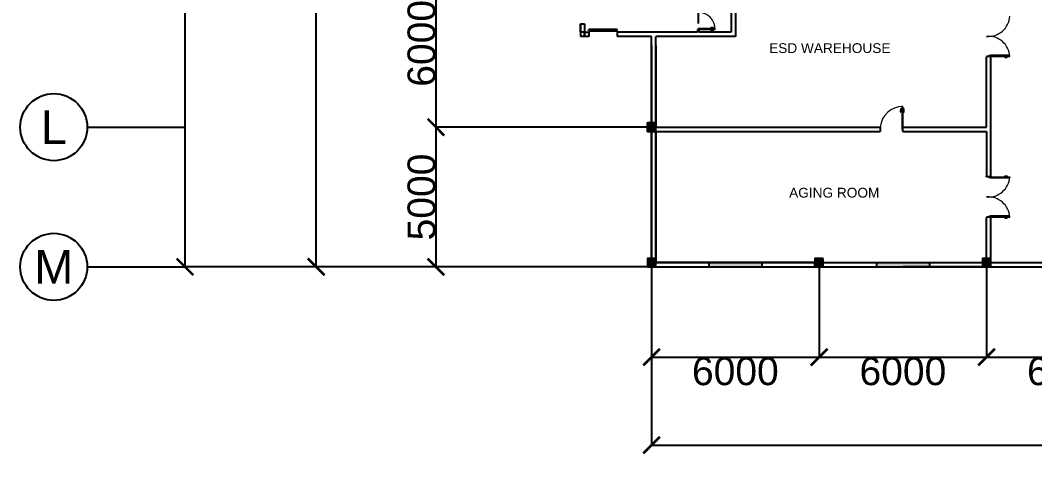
# Model space of a CAD drawing. Header units: millimetres. Extents: x 3339 to 2017737, y 4955 to 2748989.
# Drawn here: x 968846 to 1005178, y 1231163 to 1247534 of the extents above; entities that cross this region are included whole.
import ezdxf

# ---------------------------------------------------------------- set-up
doc = ezdxf.new("R2010")
doc.units = ezdxf.units.MM
doc.header["$LTSCALE"] = 30
doc.layers.add('A-DETL-GENF', color=92, linetype='Continuous', lineweight=13)
doc.layers.add('A-DOOR', color=31, linetype='Continuous', lineweight=13)
for name, color, linetype in [('DIM LINES', 7, 'Continuous'), ('TEXT', 7, 'Continuous'), ('window', 92, 'Continuous')]:
    doc.layers.add(name, color=color, linetype=linetype)
doc.styles.get("Standard").update_dxf_attribs({"font": 'arial.ttf'})
doc.dimstyles.new('GREEN', dxfattribs={"dimtxt": 1000, "dimasz": 600, "dimexe": 0.18, "dimexo": 0.0625, "dimgap": 0.09, "dimtad": 2, "dimdec": 0, "dimzin": 0, "dimdsep": 46, "dimtxsty": 'Standard', "dimblk": 'ARCHTICK', "dimcen": 0.09, "dimclrd": 3, "dimclre": 3, "dimclrt": 2, "dimadec": 0, "dimazin": 0, "dimtfac": 1, "dimtdec": 0, "dimtofl": 0, "dimtmove": 0, "dimatfit": 3, "dimfxl": 1, "dimtolj": 1, "dimtzin": 0, "dimarcsym": 0})

# ---------------------------------------------------------------- blocks, each defined once
blk = doc.blocks.new('single door no base 1')
at = {"color": 0}
blk.add_line((51788, 22093), (51785, 22093), dxfattribs=at)
at = {"layer": 'A-DETL-GENF'}
for p, q in [((51710, 22826), (51697, 22826)), ((51697, 22826), (51697, 22788)), ((51708, 22788), (51697, 22788)), ((51697, 22788), (51697, 22706)), ((51697, 22788), (51710, 22788)), ((51708, 22718), (51697, 22706)), ((51697, 22706), (51716, 22706)), ((51708, 22718), (51708, 22788)), ((51716, 22718), (51708, 22718)), ((51710, 22788), (51710, 22826)), ((51741, 22823), (51710, 22823)), ((51710, 22823), (51710, 22791)), ((51710, 22791), (51741, 22791)), ((51716, 22706), (51716, 22718)), ((51748, 22864), (51741, 22858)), ((51741, 22858), (51741, 22756)), ((51741, 22791), (51741, 22823)), ((51741, 22756), (51748, 22750)), ((51748, 22750), (51748, 22864)), ((51788, 22864), (51788, 22750)), ((51794, 22858), (51788, 22864)), ((51788, 22750), (51794, 22756)), ((51794, 22756), (51794, 22858)), ((51826, 22823), (51794, 22823)), ((51794, 22823), (51794, 22791)), ((51794, 22791), (51826, 22791)), ((51827, 22718), (51819, 22718)), ((51819, 22718), (51819, 22706)), ((51819, 22706), (51839, 22706)), ((51839, 22826), (51826, 22826)), ((51826, 22826), (51826, 22788)), ((51826, 22791), (51826, 22823)), ((51826, 22788), (51839, 22788)), ((51839, 22788), (51827, 22788)), ((51827, 22788), (51827, 22718)), ((51827, 22718), (51839, 22706)), ((51839, 22788), (51839, 22826)), ((51839, 22706), (51839, 22788))]:
    blk.add_line(p, q, dxfattribs=at)
at = {"layer": 'A-DOOR', "lineweight": 18}
for p, q in [((51788, 22907), (51748, 22907)), ((51748, 22907), (51748, 22093)), ((51788, 22093), (51788, 22907)), ((51748, 22093), (51788, 22093))]:
    blk.add_line(p, q, dxfattribs=at)
at = {"layer": 'A-DOOR'}
blk.add_arc((51788, 22093), 814, 90, 174.7134, dxfattribs=at)
blk = doc.blocks.new('_ArchTick')
at = {"color": 0, "linetype": 'ByBlock', "const_width": 0.15}
blk.add_lwpolyline([(-0.5, -0.5), (0.5, 0.5)], dxfattribs=at)
blk = doc.blocks.new('*D781')
at = {"layer": 'Defpoints', "color": 0, "transparency": 16777216}
for p in [(974747, 1308509), (991457, 1308509), (991457, 1238709)]:
    blk.add_point(p, dxfattribs=at)
at = {"layer": 'DIM LINES', "color": 3, "linetype": 'ByBlock', "lineweight": -2, "transparency": 16777216}
for p, q in [((991457, 1308509), (974746, 1308509)), ((974747, 1238709), (974747, 1308509)), ((991457, 1238709), (974746, 1238709))]:
    blk.add_line(p, q, dxfattribs=at)
at = {"layer": 'DIM LINES', "color": 3, "lineweight": -2, "transparency": 16777216, "xscale": 600, "yscale": 600, "zscale": 600}
for p, rotation in [((974747, 1308509), 90), ((974747, 1238709), 270)]:
    blk.add_blockref('_ArchTick', p, dxfattribs=dict(at, rotation=rotation))
at = {"layer": 'DIM LINES', "color": 2, "transparency": 16777216, "insert": (974236, 1273609), "char_height": 1000, "attachment_point": 5, "rotation": 90}
blk.add_mtext('\\A1;69800', dxfattribs=at)
blk = doc.blocks.new('*D885')
at = {"layer": 'Defpoints', "color": 0, "transparency": 16777216}
for p in [(991457, 1238709), (1081457, 1238709), (1081457, 1232330)]:
    blk.add_point(p, dxfattribs=at)
at = {"layer": 'DIM LINES', "color": 3, "linetype": 'ByBlock', "lineweight": -2, "transparency": 16777216}
for p, q in [((991457, 1238709), (991457, 1232329)), ((1081457, 1238709), (1081457, 1232329)), ((991457, 1232330), (1081457, 1232330))]:
    blk.add_line(p, q, dxfattribs=at)
at = {"layer": 'DIM LINES', "color": 3, "lineweight": -2, "transparency": 16777216, "xscale": 600, "yscale": 600, "zscale": 600, "rotation": 180}
blk.add_blockref('_ArchTick', (991457, 1232330), dxfattribs=at)
at = {"layer": 'DIM LINES', "color": 3, "lineweight": -2, "transparency": 16777216, "xscale": 600, "yscale": 600, "zscale": 600}
blk.add_blockref('_ArchTick', (1081457, 1232330), dxfattribs=at)
at = {"layer": 'DIM LINES', "color": 2, "transparency": 16777216, "insert": (1036457, 1231819), "char_height": 1000, "attachment_point": 5}
blk.add_mtext('\\A1;90000', dxfattribs=at)
blk = doc.blocks.new('*D800')
at = {"layer": 'Defpoints', "color": 0, "transparency": 16777216}
for p in [(991457, 1238709), (997457, 1238709), (997457, 1235479)]:
    blk.add_point(p, dxfattribs=at)
at = {"layer": 'DIM LINES', "color": 3, "linetype": 'ByBlock', "lineweight": -2, "transparency": 16777216}
for p, q in [((991457, 1238709), (991457, 1235479)), ((997457, 1238709), (997457, 1235479)), ((991457, 1235479), (997457, 1235479))]:
    blk.add_line(p, q, dxfattribs=at)
at = {"layer": 'DIM LINES', "color": 3, "lineweight": -2, "transparency": 16777216, "xscale": 600, "yscale": 600, "zscale": 600, "rotation": 180}
blk.add_blockref('_ArchTick', (991457, 1235479), dxfattribs=at)
at = {"layer": 'DIM LINES', "color": 3, "lineweight": -2, "transparency": 16777216, "xscale": 600, "yscale": 600, "zscale": 600}
blk.add_blockref('_ArchTick', (997457, 1235479), dxfattribs=at)
at = {"layer": 'DIM LINES', "color": 2, "transparency": 16777216, "insert": (994457, 1234968), "char_height": 1000, "attachment_point": 5}
blk.add_mtext('\\A1;6000', dxfattribs=at)
blk = doc.blocks.new('*D801')
at = {"layer": 'Defpoints', "color": 0, "transparency": 16777216}
for p in [(997457, 1238709), (1003457, 1238709), (1003457, 1235479)]:
    blk.add_point(p, dxfattribs=at)
at = {"layer": 'DIM LINES', "color": 3, "linetype": 'ByBlock', "lineweight": -2, "transparency": 16777216}
for p, q in [((997457, 1238709), (997457, 1235479)), ((1003457, 1238709), (1003457, 1235479)), ((997457, 1235479), (1003457, 1235479))]:
    blk.add_line(p, q, dxfattribs=at)
at = {"layer": 'DIM LINES', "color": 3, "lineweight": -2, "transparency": 16777216, "xscale": 600, "yscale": 600, "zscale": 600, "rotation": 180}
blk.add_blockref('_ArchTick', (997457, 1235479), dxfattribs=at)
at = {"layer": 'DIM LINES', "color": 3, "lineweight": -2, "transparency": 16777216, "xscale": 600, "yscale": 600, "zscale": 600}
blk.add_blockref('_ArchTick', (1003457, 1235479), dxfattribs=at)
at = {"layer": 'DIM LINES', "color": 2, "transparency": 16777216, "insert": (1000457, 1234968), "char_height": 1000, "attachment_point": 5}
blk.add_mtext('\\A1;6000', dxfattribs=at)
blk = doc.blocks.new('*D802')
at = {"layer": 'Defpoints', "color": 0, "transparency": 16777216}
for p in [(1003457, 1238709), (1009457, 1238709), (1009457, 1235479)]:
    blk.add_point(p, dxfattribs=at)
at = {"layer": 'DIM LINES', "color": 3, "linetype": 'ByBlock', "lineweight": -2, "transparency": 16777216}
for p, q in [((1003457, 1238709), (1003457, 1235479)), ((1009457, 1238709), (1009457, 1235479)), ((1003457, 1235479), (1009457, 1235479))]:
    blk.add_line(p, q, dxfattribs=at)
at = {"layer": 'DIM LINES', "color": 3, "lineweight": -2, "transparency": 16777216, "xscale": 600, "yscale": 600, "zscale": 600, "rotation": 180}
blk.add_blockref('_ArchTick', (1003457, 1235479), dxfattribs=at)
at = {"layer": 'DIM LINES', "color": 3, "lineweight": -2, "transparency": 16777216, "xscale": 600, "yscale": 600, "zscale": 600}
blk.add_blockref('_ArchTick', (1009457, 1235479), dxfattribs=at)
at = {"layer": 'DIM LINES', "color": 2, "transparency": 16777216, "insert": (1006457, 1234968), "char_height": 1000, "attachment_point": 5}
blk.add_mtext('\\A1;6000', dxfattribs=at)
blk = doc.blocks.new('*D814')
at = {"layer": 'Defpoints', "color": 0, "transparency": 16777216}
for p in [(979444, 1261709), (991457, 1261709), (991457, 1238709)]:
    blk.add_point(p, dxfattribs=at)
at = {"layer": 'DIM LINES', "color": 3, "linetype": 'ByBlock', "lineweight": -2, "transparency": 16777216}
for p, q in [((991457, 1261709), (979444, 1261709)), ((979444, 1238709), (979444, 1261709)), ((991457, 1238709), (979444, 1238709))]:
    blk.add_line(p, q, dxfattribs=at)
at = {"layer": 'DIM LINES', "color": 3, "lineweight": -2, "transparency": 16777216, "xscale": 600, "yscale": 600, "zscale": 600}
for p, rotation in [((979444, 1261709), 90), ((979444, 1238709), 270)]:
    blk.add_blockref('_ArchTick', p, dxfattribs=dict(at, rotation=rotation))
at = {"layer": 'DIM LINES', "color": 2, "transparency": 16777216, "insert": (978933, 1250209), "char_height": 1000, "attachment_point": 5, "rotation": 90}
blk.add_mtext('\\A1;23000', dxfattribs=at)
blk = doc.blocks.new('*D817')
at = {"layer": 'Defpoints', "color": 0, "transparency": 16777216}
for p in [(991457, 1249709), (983733, 1243709), (991457, 1243709)]:
    blk.add_point(p, dxfattribs=at)
at = {"layer": 'DIM LINES', "color": 3, "linetype": 'ByBlock', "lineweight": -2, "transparency": 16777216}
for p, q in [((991457, 1249709), (983733, 1249709)), ((983733, 1249709), (983733, 1243709)), ((991457, 1243709), (983733, 1243709))]:
    blk.add_line(p, q, dxfattribs=at)
at = {"layer": 'DIM LINES', "color": 3, "lineweight": -2, "transparency": 16777216, "xscale": 600, "yscale": 600, "zscale": 600}
for p, rotation in [((983733, 1249709), 90), ((983733, 1243709), 270)]:
    blk.add_blockref('_ArchTick', p, dxfattribs=dict(at, rotation=rotation))
at = {"layer": 'DIM LINES', "color": 2, "transparency": 16777216, "insert": (983222, 1246709), "char_height": 1000, "attachment_point": 5, "rotation": 90}
blk.add_mtext('\\A1;6000', dxfattribs=at)
blk = doc.blocks.new('*D890')
at = {"layer": 'Defpoints', "color": 0, "transparency": 16777216}
for p in [(991457, 1243709), (983733, 1238709), (991457, 1238709)]:
    blk.add_point(p, dxfattribs=at)
at = {"layer": 'DIM LINES', "color": 3, "linetype": 'ByBlock', "lineweight": -2, "transparency": 16777216}
for p, q in [((991457, 1243709), (983733, 1243709)), ((983733, 1243709), (983733, 1238709)), ((991457, 1238709), (983733, 1238709))]:
    blk.add_line(p, q, dxfattribs=at)
at = {"layer": 'DIM LINES', "color": 3, "lineweight": -2, "transparency": 16777216, "xscale": 600, "yscale": 600, "zscale": 600}
for p, rotation in [((983733, 1243709), 90), ((983733, 1238709), 270)]:
    blk.add_blockref('_ArchTick', p, dxfattribs=dict(at, rotation=rotation))
at = {"layer": 'DIM LINES', "color": 2, "transparency": 16777216, "insert": (983222, 1241209), "char_height": 1000, "attachment_point": 5, "rotation": 90}
blk.add_mtext('\\A1;5000', dxfattribs=at)

msp = doc.modelspace()

# ---------------------------------------------------------------- hatches: boundary and pattern name
h = msp.add_hatch(color=2)
h.dxf.hatch_style = 1
h.paths.add_polyline_path([(991606.627, 1243859.357), (991306.627, 1243859.357), (991306.627, 1243559.357), (991606.627, 1243559.357)])
h = msp.add_hatch(color=2)
h.dxf.hatch_style = 1
h.paths.add_polyline_path([(991606.627, 1239009.357), (991306.627, 1239009.357), (991306.627, 1238709.357), (991606.627, 1238709.357)])
h = msp.add_hatch(color=2)
h.dxf.hatch_style = 1
h.paths.add_polyline_path([(997606.627, 1239009.357), (997306.627, 1239009.357), (997306.627, 1238709.357), (997606.627, 1238709.357)])
h = msp.add_hatch(color=2)
h.dxf.hatch_style = 1
h.paths.add_polyline_path([(1003606.627, 1239009.357), (1003306.627, 1239009.357), (1003306.627, 1238709.357), (1003606.627, 1238709.357)])
at = {"layer": 'window'}
h = msp.add_hatch(color=256, dxfattribs=at)
h.dxf.hatch_style = 1
h.paths.add_polyline_path([(995406.627, 1238859.357), (993506.627, 1238859.357), (993506.627, 1238709.357), (995406.627, 1238709.357)])
h.paths.add_polyline_path([(1001406.627, 1238859.357), (999506.627, 1238859.357), (999506.627, 1238709.357), (1000456.627, 1238709.357), (1001406.627, 1238709.357)])
h.paths.add_polyline_path([(1007406.627, 1238859.357), (1005506.627, 1238859.357), (1005506.627, 1238709.357), (1007406.627, 1238709.357)])
h.paths.add_polyline_path([(1013406.627, 1238859.357), (1011506.627, 1238859.357), (1011506.627, 1238709.357), (1013406.627, 1238709.357)])
h.paths.add_polyline_path([(1019406.627, 1238859.357), (1017506.627, 1238859.357), (1017506.627, 1238709.357), (1019406.627, 1238709.357)])
h.paths.add_polyline_path([(1025906.627, 1238859.357), (1024006.627, 1238859.357), (1024006.627, 1238709.357), (1025906.627, 1238709.357)])
h.paths.add_polyline_path([(1031606.627, 1238859.357), (1030506.627, 1238859.357), (1030506.627, 1238709.357), (1031606.627, 1238709.357)])
h.paths.add_polyline_path([(1031856.627, 1249709.357), (1030506.627, 1249709.357), (1030506.627, 1249559.357), (1031856.627, 1249559.357)])
h.paths.add_polyline_path([(1025906.627, 1249709.357), (1024006.627, 1249709.357), (1024006.627, 1249559.357), (1025906.627, 1249559.357)])
h.paths.add_polyline_path([(1019406.627, 1249709.357), (1017506.627, 1249709.357), (1017506.627, 1249559.357), (1019406.627, 1249559.357)])
h.paths.add_polyline_path([(1013406.627, 1249709.357), (1011506.627, 1249709.357), (1011506.627, 1249559.357), (1013406.627, 1249559.357)])
h.paths.add_polyline_path([(1007406.627, 1249709.357), (1005506.627, 1249709.357), (1005506.627, 1249559.357), (1007406.627, 1249559.357)])
h.paths.add_polyline_path([(1000051.358, 1249709.357), (997606.627, 1249709.357), (997606.627, 1249559.357), (1000051.358, 1249559.357)])

# ---------------------------------------------------------------- linework, layer by layer
at = {"color": 0}
for p, q in [((994306.627, 1249559.357), (994306.627, 1247109.357)), ((994456.627, 1249559.357), (994456.627, 1246959.357)), ((994456.627, 1249559.357), (994456.627, 1247109.357)), ((993123.294, 1247819.345), (993123.294, 1247419.345)), ((988906.627, 1247409.357), (988906.627, 1246959.357)), ((988906.627, 1247109.357), (988906.627, 1247409.357)), ((988906.627, 1247409.357), (989056.627, 1247409.357)), ((989056.627, 1247409.357), (989056.627, 1247109.357)), ((989056.627, 1246959.357), (988906.627, 1246959.357)), ((989056.627, 1247109.357), (989206.627, 1247109.357)), ((989206.627, 1246959.357), (989056.627, 1246959.357)), ((989206.627, 1247159.357), (989206.627, 1247209.357)), ((990226.071, 1247209.357), (989206.627, 1247209.357)), ((989206.627, 1247159.357), (990226.071, 1247159.357)), ((989206.627, 1247109.357), (989206.627, 1246959.357)), ((990226.071, 1247159.357), (990226.071, 1247209.357)), ((990226.071, 1247109.357), (990226.071, 1246959.357)), ((993098.294, 1247109.357), (990226.071, 1247109.357)), ((991456.627, 1246959.357), (990226.071, 1246959.357)), ((991456.627, 1239009.357), (991456.627, 1246959.357)), ((991606.627, 1243709.357), (991606.627, 1246959.357)), ((994456.627, 1246959.357), (991606.627, 1246959.357)), ((993098.294, 1247209.357), (993098.294, 1247109.357)), ((993148.294, 1247209.357), (993098.294, 1247209.357)), ((993148.294, 1247209.357), (993148.294, 1247109.357)), ((993148.294, 1247109.357), (993148.294, 1247209.357)), ((994306.627, 1247109.357), (993148.294, 1247109.357)), ((991456.627, 1239009.357), (991456.627, 1246634.357)), ((1003456.627, 1243709.357), (1003456.627, 1246209.357)), ((1003606.627, 1243709.357), (1003606.627, 1246209.357)), ((1000456.627, 1243559.357), (1000456.627, 1244437.281)), ((991306.627, 1243559.357), (991306.627, 1243859.357)), ((991456.627, 1238709.357), (991456.627, 1243709.357)), ((991606.627, 1243709.357), (999646.089, 1243709.357)), ((999646.089, 1243709.357), (999646.089, 1243559.357)), ((1000456.627, 1243709.357), (1003456.627, 1243709.357)), ((1003606.627, 1241930.857), (1003606.627, 1243709.357)), ((991606.627, 1243559.357), (991306.627, 1243559.357)), ((991456.627, 1239009.357), (991456.627, 1243559.357)), ((991606.627, 1238859.357), (991606.627, 1243559.357)), ((991606.627, 1243559.357), (999646.089, 1243559.357)), ((1000416.627, 1243634.357), (1000456.627, 1243634.357)), ((1000456.627, 1243559.357), (1003456.627, 1243559.357)), ((1003456.627, 1243559.357), (1003456.627, 1241959.357)), ((1003531.627, 1241925.607), (1003531.627, 1241930.857)), ((1003456.627, 1238859.357), (1003456.627, 1240459.357)), ((1003531.627, 1240487.857), (1003531.627, 1240493.107)), ((1003606.627, 1238859.357), (1003606.627, 1240487.857)), ((991606.627, 1239009.357), (991306.627, 1239009.357)), ((991306.627, 1239009.357), (991306.627, 1238709.357)), ((991606.627, 1238709.357), (991606.627, 1239009.357)), ((991306.627, 1238709.357), (991606.627, 1238709.357)), ((991456.627, 1238709.357), (1031956.627, 1238709.357)), ((991456.627, 1238709.357), (1003456.627, 1238709.357)), ((991456.627, 1238709.357), (999456.627, 1238709.357)), ((991456.627, 1238709.357), (1001456.627, 1238709.357)), ((991456.627, 1238709.357), (1000456.627, 1238709.357)), ((991606.627, 1238859.357), (1003456.627, 1238859.357)), ((997306.627, 1238859.357), (991606.627, 1238859.357)), ((1003606.627, 1238859.357), (1031806.627, 1238859.357))]:
    msp.add_line(p, q, dxfattribs=at)
for p, q in [((989056.627, 1247109.357), (988906.627, 1247109.357)), ((989056.627, 1247109.357), (989056.627, 1246959.357)), ((989056.627, 1246959.357), (989056.627, 1247109.357)), ((991456.627, 1246634.357), (991456.627, 1238709.357)), ((991606.627, 1246634.357), (991606.627, 1243709.357)), ((1003606.627, 1246237.857), (1003456.627, 1246237.857)), ((1003456.627, 1246237.857), (1003456.627, 1246209.357)), ((1003606.627, 1246209.357), (1003606.627, 1246237.857)), ((971246.416, 1243709.357), (974746.416, 1243709.357)), ((991606.627, 1243559.357), (991606.627, 1238859.357)), ((1003456.627, 1241930.857), (1003456.627, 1241959.357)), ((1003606.627, 1241930.857), (1003456.627, 1241930.857)), ((1003606.627, 1241959.357), (1003606.627, 1241930.857)), ((1003606.627, 1240487.857), (1003456.627, 1240487.857)), ((1003456.627, 1240487.857), (1003456.627, 1240459.357)), ((1003606.627, 1240459.357), (1003606.627, 1240487.857)), ((971246.416, 1238709.357), (974746.416, 1238709.357)), ((991456.627, 1238709.357), (1031956.627, 1238709.357)), ((1003456.627, 1238709.357), (1000456.627, 1238709.357))]:
    msp.add_line(p, q)
for points in [[(991606.627, 1243859.357), (991306.627, 1243859.357), (991306.627, 1243559.357), (991606.627, 1243559.357), (991606.627, 1243859.357)], [(991606.627, 1239009.357), (991306.627, 1239009.357), (991306.627, 1238709.357), (991606.627, 1238709.357), (991606.627, 1239009.357)], [(997606.627, 1239009.357), (997306.627, 1239009.357), (997306.627, 1238709.357), (997606.627, 1238709.357), (997606.627, 1239009.357)], [(1003606.627, 1239009.357), (1003306.627, 1239009.357), (1003306.627, 1238709.357), (1003606.627, 1238709.357), (1003606.627, 1239009.357)]]:
    msp.add_lwpolyline(points, close=True)
at = {"color": 1}
for centre in [(970046.416, 1243709.357), (970046.416, 1238709.357)]:
    msp.add_circle(centre, 1200, dxfattribs=at)
at = {"layer": 'A-DETL-GENF'}
for p, q in [((993582.701, 1247277.457), (993582.701, 1247263.087)), ((993644.506, 1247277.457), (993582.701, 1247277.457)), ((993591.592, 1247268.872), (993583.006, 1247277.457)), ((993591.592, 1247263.087), (993591.592, 1247268.872)), ((993591.592, 1247268.872), (993644.506, 1247268.872)), ((993644.506, 1247268.872), (993644.506, 1247277.457)), ((993673.081, 1247277.457), (993644.506, 1247277.457)), ((993644.506, 1247277.457), (993644.506, 1247267.932)), ((993644.506, 1247267.932), (993673.081, 1247267.932)), ((993646.887, 1247267.932), (993646.887, 1247244.12)), ((993670.7, 1247267.932), (993646.887, 1247267.932)), ((993670.7, 1247244.12), (993670.7, 1247267.932)), ((993673.081, 1247267.932), (993673.081, 1247277.457)), ((993582.701, 1247263.087), (993591.592, 1247263.087)), ((993591.592, 1247185.628), (993582.701, 1247185.628)), ((993582.701, 1247185.628), (993582.701, 1247171.257)), ((993582.701, 1247171.257), (993644.506, 1247171.257)), ((993591.592, 1247179.843), (993583.006, 1247171.257)), ((993591.592, 1247179.843), (993591.592, 1247185.628)), ((993644.506, 1247179.843), (993591.592, 1247179.843)), ((993620.694, 1247244.12), (993615.931, 1247239.357)), ((993615.931, 1247239.357), (993701.656, 1247239.357)), ((993701.656, 1247209.357), (993615.931, 1247209.357)), ((993615.931, 1247209.357), (993620.694, 1247204.595)), ((993696.894, 1247244.12), (993620.694, 1247244.12)), ((993620.694, 1247204.595), (993696.894, 1247204.595)), ((993644.506, 1247180.782), (993644.506, 1247171.257)), ((993673.081, 1247180.782), (993644.506, 1247180.782)), ((993644.506, 1247171.257), (993644.506, 1247179.843)), ((993644.506, 1247171.257), (993673.081, 1247171.257)), ((993646.887, 1247244.12), (993670.7, 1247244.12)), ((993670.7, 1247204.595), (993646.887, 1247204.595)), ((993646.887, 1247204.595), (993646.887, 1247180.782)), ((993646.887, 1247180.782), (993670.7, 1247180.782)), ((993670.7, 1247180.782), (993670.7, 1247204.595)), ((993673.081, 1247171.257), (993673.081, 1247180.782)), ((993701.656, 1247239.357), (993696.894, 1247244.12)), ((993696.894, 1247204.595), (993701.656, 1247209.357)), ((1004241.833, 1246290.357), (1003592.333, 1246290.357)), ((1003592.333, 1246290.357), (1003592.333, 1246267.857)), ((1003592.333, 1246267.857), (1004241.833, 1246267.857)), ((1004111.3, 1246214.128), (1004102.409, 1246214.128)), ((1004102.409, 1246214.128), (1004102.409, 1246199.757)), ((1004102.409, 1246199.757), (1004164.214, 1246199.757)), ((1004111.3, 1246208.343), (1004102.715, 1246199.757)), ((1004111.3, 1246208.343), (1004111.3, 1246214.128)), ((1004164.214, 1246208.343), (1004111.3, 1246208.343)), ((1004221.364, 1246237.857), (1004135.639, 1246237.857)), ((1004135.639, 1246237.857), (1004140.402, 1246233.095)), ((1004140.402, 1246233.095), (1004216.602, 1246233.095)), ((1004164.214, 1246209.282), (1004164.214, 1246199.757)), ((1004192.789, 1246209.282), (1004164.214, 1246209.282)), ((1004164.214, 1246199.757), (1004164.214, 1246208.343)), ((1004164.214, 1246199.757), (1004192.789, 1246199.757)), ((1004190.408, 1246233.095), (1004166.596, 1246233.095)), ((1004166.596, 1246233.095), (1004166.596, 1246209.282)), ((1004166.596, 1246209.282), (1004190.408, 1246209.282)), ((1004190.408, 1246209.282), (1004190.408, 1246233.095)), ((1004192.789, 1246199.757), (1004192.789, 1246209.282)), ((1004216.602, 1246233.095), (1004221.364, 1246237.857)), ((1004241.833, 1246267.857), (1004241.833, 1246290.357)), ((1003592.333, 1241900.857), (1004241.833, 1241900.857)), ((1003592.333, 1241878.357), (1003592.333, 1241900.857)), ((1004241.833, 1241878.357), (1003592.333, 1241878.357)), ((1004102.409, 1241968.957), (1004164.214, 1241968.957)), ((1004102.409, 1241954.587), (1004102.409, 1241968.957)), ((1004111.3, 1241954.587), (1004102.409, 1241954.587)), ((1004111.3, 1241960.372), (1004102.715, 1241968.957)), ((1004164.214, 1241960.372), (1004111.3, 1241960.372)), ((1004111.3, 1241960.372), (1004111.3, 1241954.587)), ((1004135.639, 1241930.857), (1004140.402, 1241935.62)), ((1004221.364, 1241930.857), (1004135.639, 1241930.857)), ((1004140.402, 1241935.62), (1004216.602, 1241935.62)), ((1004164.214, 1241968.957), (1004164.214, 1241960.372)), ((1004164.214, 1241959.432), (1004164.214, 1241968.957)), ((1004164.214, 1241968.957), (1004192.789, 1241968.957)), ((1004192.789, 1241959.432), (1004164.214, 1241959.432)), ((1004166.596, 1241959.432), (1004190.408, 1241959.432)), ((1004166.596, 1241935.62), (1004166.596, 1241959.432)), ((1004190.408, 1241935.62), (1004166.596, 1241935.62)), ((1004190.408, 1241959.432), (1004190.408, 1241935.62)), ((1004192.789, 1241968.957), (1004192.789, 1241959.432)), ((1004216.602, 1241935.62), (1004221.364, 1241930.857)), ((1004241.833, 1241900.857), (1004241.833, 1241878.357)), ((1004241.833, 1240540.357), (1003592.333, 1240540.357)), ((1003592.333, 1240540.357), (1003592.333, 1240517.857)), ((1003592.333, 1240517.857), (1004241.833, 1240517.857)), ((1004111.3, 1240464.128), (1004102.409, 1240464.128)), ((1004102.409, 1240464.128), (1004102.409, 1240449.757)), ((1004102.409, 1240449.757), (1004164.214, 1240449.757)), ((1004111.3, 1240458.343), (1004102.715, 1240449.757)), ((1004111.3, 1240458.343), (1004111.3, 1240464.128)), ((1004164.214, 1240458.343), (1004111.3, 1240458.343)), ((1004221.364, 1240487.857), (1004135.639, 1240487.857)), ((1004135.639, 1240487.857), (1004140.402, 1240483.095)), ((1004140.402, 1240483.095), (1004216.602, 1240483.095)), ((1004164.214, 1240459.282), (1004164.214, 1240449.757)), ((1004192.789, 1240459.282), (1004164.214, 1240459.282)), ((1004164.214, 1240449.757), (1004164.214, 1240458.343)), ((1004164.214, 1240449.757), (1004192.789, 1240449.757)), ((1004190.408, 1240483.095), (1004166.596, 1240483.095)), ((1004166.596, 1240483.095), (1004166.596, 1240459.282)), ((1004166.596, 1240459.282), (1004190.408, 1240459.282)), ((1004190.408, 1240459.282), (1004190.408, 1240483.095)), ((1004192.789, 1240449.757), (1004192.789, 1240459.282)), ((1004216.602, 1240483.095), (1004221.364, 1240487.857)), ((1004241.833, 1240517.857), (1004241.833, 1240540.357))]:
    msp.add_line(p, q, dxfattribs=at)
at = {"layer": 'A-DOOR', "lineweight": 18}
for p, q in [((993123.294, 1247239.357), (993123.294, 1247209.357)), ((993733.794, 1247239.357), (993123.294, 1247239.357)), ((993123.294, 1247209.357), (993733.794, 1247209.357)), ((993733.794, 1247209.357), (993733.794, 1247239.357)), ((1004281.627, 1246267.857), (1003531.627, 1246267.857)), ((1003531.627, 1246237.857), (1003531.627, 1246267.857)), ((1003531.627, 1246237.857), (1004281.627, 1246237.857)), ((1004281.627, 1246237.857), (1004281.627, 1246267.857)), ((1003531.627, 1241930.857), (1004281.627, 1241930.857)), ((1003531.627, 1241930.857), (1003531.627, 1241900.857)), ((1004281.627, 1241900.857), (1003531.627, 1241900.857)), ((1004281.627, 1241930.857), (1004281.627, 1241900.857)), ((1004281.627, 1240517.857), (1003531.627, 1240517.857)), ((1003531.627, 1240487.857), (1003531.627, 1240517.857)), ((1003531.627, 1240487.857), (1004281.627, 1240487.857)), ((1004281.627, 1240487.857), (1004281.627, 1240517.857))]:
    msp.add_line(p, q, dxfattribs=at)
at = {"layer": 'A-DOOR'}
for centre, radius, start, end in [((993123.294, 1247209.357), 610.5, 0, 87.6530792), ((1003522.363, 1247716.615), 760.105, 265.038693, 357.3036501), ((1003522.363, 1246202.1), 760.105, 2.6963499, 94.961307), ((1003522.363, 1241966.615), 760.105, 265.038693, 357.3036501), ((1003522.363, 1240452.1), 760.105, 2.6963499, 94.961307)]:
    msp.add_arc(centre, radius, start, end, dxfattribs=at)
at = {"layer": 'window'}
for p, q in [((993506.627, 1238859.357), (993506.627, 1238709.357)), ((995406.627, 1238859.357), (995406.627, 1238709.357)), ((997306.627, 1238709.357), (997306.627, 1238859.357)), ((997456.627, 1238709.357), (997306.627, 1238709.357)), ((999506.627, 1238859.357), (999506.627, 1238709.357)), ((1001406.627, 1238859.357), (1001406.627, 1238709.357))]:
    msp.add_line(p, q, dxfattribs=at)

# ---------------------------------------------------------------- block references
at = {"color": 0}
msp.add_blockref('single door no base 1', (948668.886, 1221541.247), dxfattribs=at)

# ---------------------------------------------------------------- texts
at = {"color": 1, "char_height": 1200, "attachment_point": 5}
for s, insert in [('\\pxt1;L', (970046.416, 1243709.357)), ('\\pxt1;M', (970046.416, 1238709.357))]:
    msp.add_mtext_dynamic_manual_height_columns(s, width=2400, gutter_width=1, heights=[2400], dxfattribs=dict(at, insert=insert))
at = {"layer": 'TEXT', "char_height": 350, "attachment_point": 1}
for s, insert in [('\\pxqc;ESD WAREHOUSE', (995642.167, 1246713.792)), ('\\pxqc;AGING ROOM', (995801.339, 1241538.63))]:
    msp.add_mtext_dynamic_manual_height_columns(s, width=4394.73285, gutter_width=0, heights=[1406.025], dxfattribs=dict(at, insert=insert))

# ---------------------------------------------------------------- dimensions: what is measured, and where the dimension line sits
at = {"layer": 'DIM LINES', "color": 0}
for base, p1, p2, picture, middle in [((974746.596, 1308509.357), (991456.627, 1238709.357), (991456.627, 1308509.357), '*D781', (974235.933, 1273609.357)), ((979444.253, 1261709.357), (991456.627, 1238709.357), (991456.627, 1261709.357), '*D814', (978933.249, 1250209.357)), ((983732.883, 1243709.357), (991456.627, 1249709.357), (991456.627, 1243709.357), '*D817', (983222.22, 1246709.357)), ((983732.883, 1238709.357), (991456.627, 1243709.357), (991456.627, 1238709.357), '*D890', (983222.22, 1241209.357))]:
    dim = msp.add_linear_dim(base=base, p1=p1, p2=p2, angle=90, dimstyle='GREEN', dxfattribs=at)
    dim.commit()
    dim.dimension.update_dxf_attribs({"geometry": picture, "text_midpoint": middle})
for base, p1, p2, picture, middle in [((1081456.627, 1232329.59), (991456.627, 1238709.357), (1081456.627, 1238709.357), '*D885', (1036456.627, 1231818.927)), ((997456.627, 1235479.048), (991456.627, 1238709.357), (997456.627, 1238709.357), '*D800', (994456.627, 1234968.385)), ((1003456.627, 1235479.048), (997456.627, 1238709.357), (1003456.627, 1238709.357), '*D801', (1000456.627, 1234968.385)), ((1009456.627, 1235479.048), (1003456.627, 1238709.357), (1009456.627, 1238709.357), '*D802', (1006456.627, 1234968.385))]:
    dim = msp.add_linear_dim(base=base, p1=p1, p2=p2, dimstyle='GREEN', dxfattribs=at)
    dim.commit()
    dim.dimension.update_dxf_attribs({"geometry": picture, "text_midpoint": middle})

doc.saveas('drawing.dxf')
